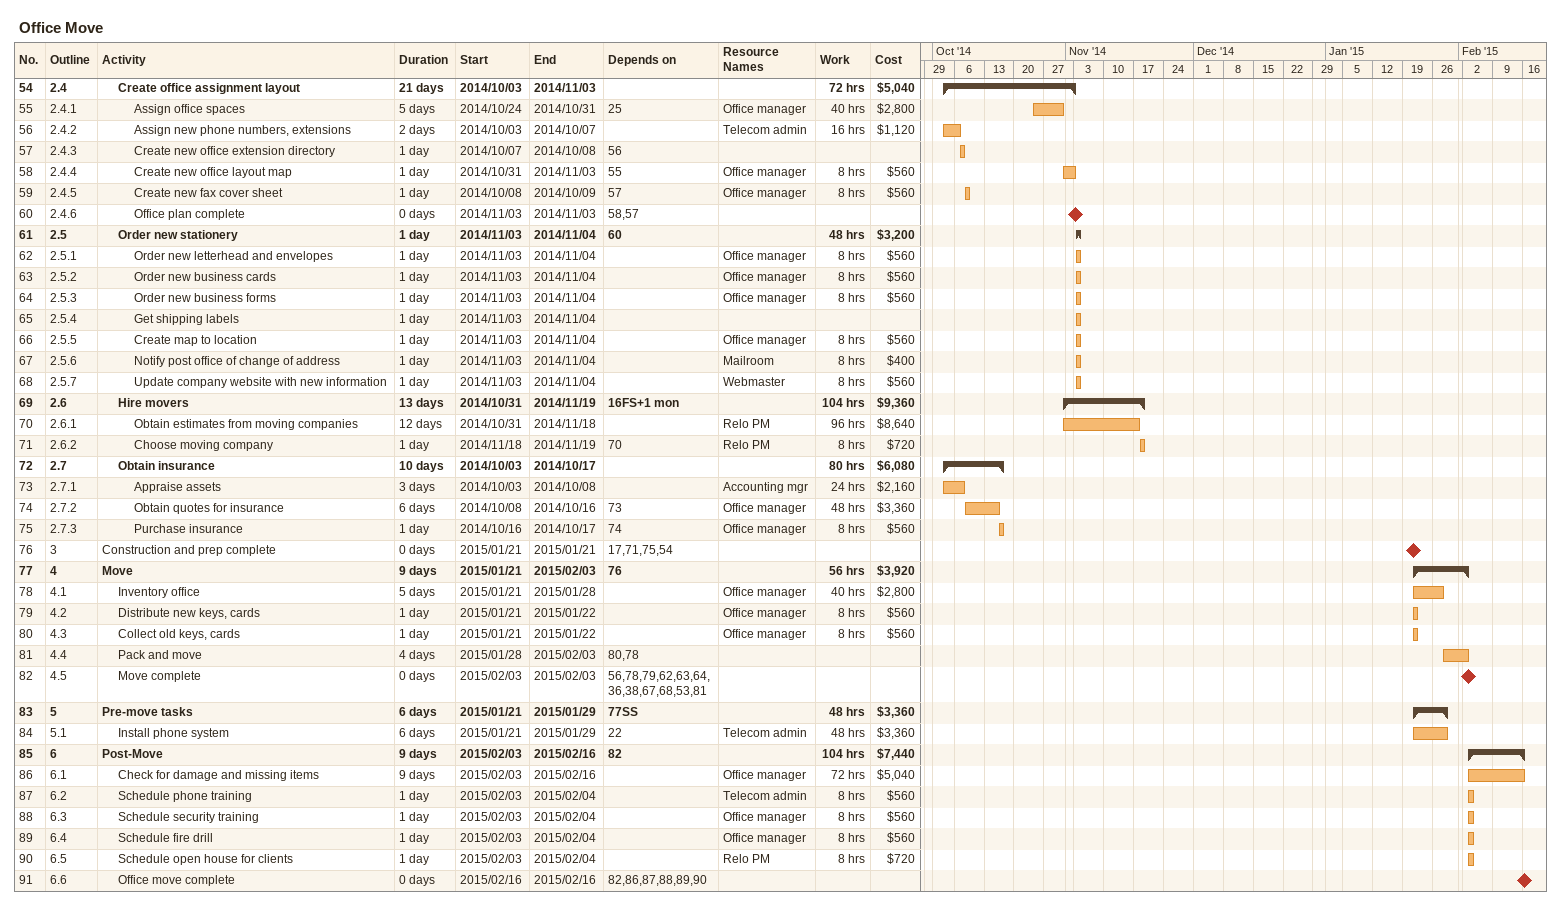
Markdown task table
Office Move

| ID | WBS | Task | Duration | Start | Finish | Predecessors | Resources | Work (h) | Cost ($) |
|---|---|---|---|---|---|---|---|---|---|
| 54 | 2.4 | **Create office assignment layout** | 21d | 2014-10-03 | 2014-11-03 |  |  | 72 | 5040 |
| 55 | 2.4.1 | Assign office spaces | 5d | 2014-10-24 | 2014-10-31 | 25 | Office manager | 40 | 2800 |
| 56 | 2.4.2 | Assign new phone numbers, extensions | 2d | 2014-10-03 | 2014-10-07 |  | Telecom admin | 16 | 1120 |
| 57 | 2.4.3 | Create new office extension directory | 1d | 2014-10-07 | 2014-10-08 | 56 |  |  |  |
| 58 | 2.4.4 | Create new office layout map | 1d | 2014-10-31 | 2014-11-03 | 55 | Office manager | 8 | 560 |
| 59 | 2.4.5 | Create new fax cover sheet | 1d | 2014-10-08 | 2014-10-09 | 57 | Office manager | 8 | 560 |
| 60 | 2.4.6 | Office plan complete | 0d | 2014-11-03 | 2014-11-03 | 58, 57 |  |  |  |
| 61 | 2.5 | **Order new stationery** | 1d | 2014-11-03 | 2014-11-04 | 60 |  | 48 | 3200 |
| 62 | 2.5.1 | Order new letterhead and envelopes | 1d | 2014-11-03 | 2014-11-04 |  | Office manager | 8 | 560 |
| 63 | 2.5.2 | Order new business cards | 1d | 2014-11-03 | 2014-11-04 |  | Office manager | 8 | 560 |
| 64 | 2.5.3 | Order new business forms | 1d | 2014-11-03 | 2014-11-04 |  | Office manager | 8 | 560 |
| 65 | 2.5.4 | Get shipping labels | 1d | 2014-11-03 | 2014-11-04 |  |  |  |  |
| 66 | 2.5.5 | Create map to location | 1d | 2014-11-03 | 2014-11-04 |  | Office manager | 8 | 560 |
| 67 | 2.5.6 | Notify post office of change of address | 1d | 2014-11-03 | 2014-11-04 |  | Mailroom | 8 | 400 |
| 68 | 2.5.7 | Update company website with new information | 1d | 2014-11-03 | 2014-11-04 |  | Webmaster | 8 | 560 |
| 69 | 2.6 | **Hire movers** | 13d | 2014-10-31 | 2014-11-19 | 16FS+1mo |  | 104 | 9360 |
| 70 | 2.6.1 | Obtain estimates from moving companies | 12d | 2014-10-31 | 2014-11-18 |  | Relo PM | 96 | 8640 |
| 71 | 2.6.2 | Choose moving company | 1d | 2014-11-18 | 2014-11-19 | 70 | Relo PM | 8 | 720 |
| 72 | 2.7 | **Obtain insurance** | 10d | 2014-10-03 | 2014-10-17 |  |  | 80 | 6080 |
| 73 | 2.7.1 | Appraise assets | 3d | 2014-10-03 | 2014-10-08 |  | Accounting mgr | 24 | 2160 |
| 74 | 2.7.2 | Obtain quotes for insurance | 6d | 2014-10-08 | 2014-10-16 | 73 | Office manager | 48 | 3360 |
| 75 | 2.7.3 | Purchase insurance | 1d | 2014-10-16 | 2014-10-17 | 74 | Office manager | 8 | 560 |
| 76 | 3 | Construction and prep complete | 0d | 2015-01-21 | 2015-01-21 | 17, 71, 75, 54 |  |  |  |
| 77 | 4 | **Move** | 9d | 2015-01-21 | 2015-02-03 | 76 |  | 56 | 3920 |
| 78 | 4.1 | Inventory office | 5d | 2015-01-21 | 2015-01-28 |  | Office manager | 40 | 2800 |
| 79 | 4.2 | Distribute new keys, cards | 1d | 2015-01-21 | 2015-01-22 |  | Office manager | 8 | 560 |
| 80 | 4.3 | Collect old keys, cards | 1d | 2015-01-21 | 2015-01-22 |  | Office manager | 8 | 560 |
| 81 | 4.4 | Pack and move | 4d | 2015-01-28 | 2015-02-03 | 80, 78 |  |  |  |
| 82 | 4.5 | Move complete | 0d | 2015-02-03 | 2015-02-03 | 56, 78, 79, 62, 63, 64, 36, 38, 67, 68, 53, 81 |  |  |  |
| 83 | 5 | **Pre-move tasks** | 6d | 2015-01-21 | 2015-01-29 | 77SS |  | 48 | 3360 |
| 84 | 5.1 | Install phone system | 6d | 2015-01-21 | 2015-01-29 | 22 | Telecom admin | 48 | 3360 |
| 85 | 6 | **Post-Move** | 9d | 2015-02-03 | 2015-02-16 | 82 |  | 104 | 7440 |
| 86 | 6.1 | Check for damage and missing items | 9d | 2015-02-03 | 2015-02-16 |  | Office manager | 72 | 5040 |
| 87 | 6.2 | Schedule phone training | 1d | 2015-02-03 | 2015-02-04 |  | Telecom admin | 8 | 560 |
| 88 | 6.3 | Schedule security training | 1d | 2015-02-03 | 2015-02-04 |  | Office manager | 8 | 560 |
| 89 | 6.4 | Schedule fire drill | 1d | 2015-02-03 | 2015-02-04 |  | Office manager | 8 | 560 |
| 90 | 6.5 | Schedule open house for clients | 1d | 2015-02-03 | 2015-02-04 |  | Relo PM | 8 | 720 |
| 91 | 6.6 | Office move complete | 0d | 2015-02-16 | 2015-02-16 | 82, 86, 87, 88, 89, 90 |  |  |  |
